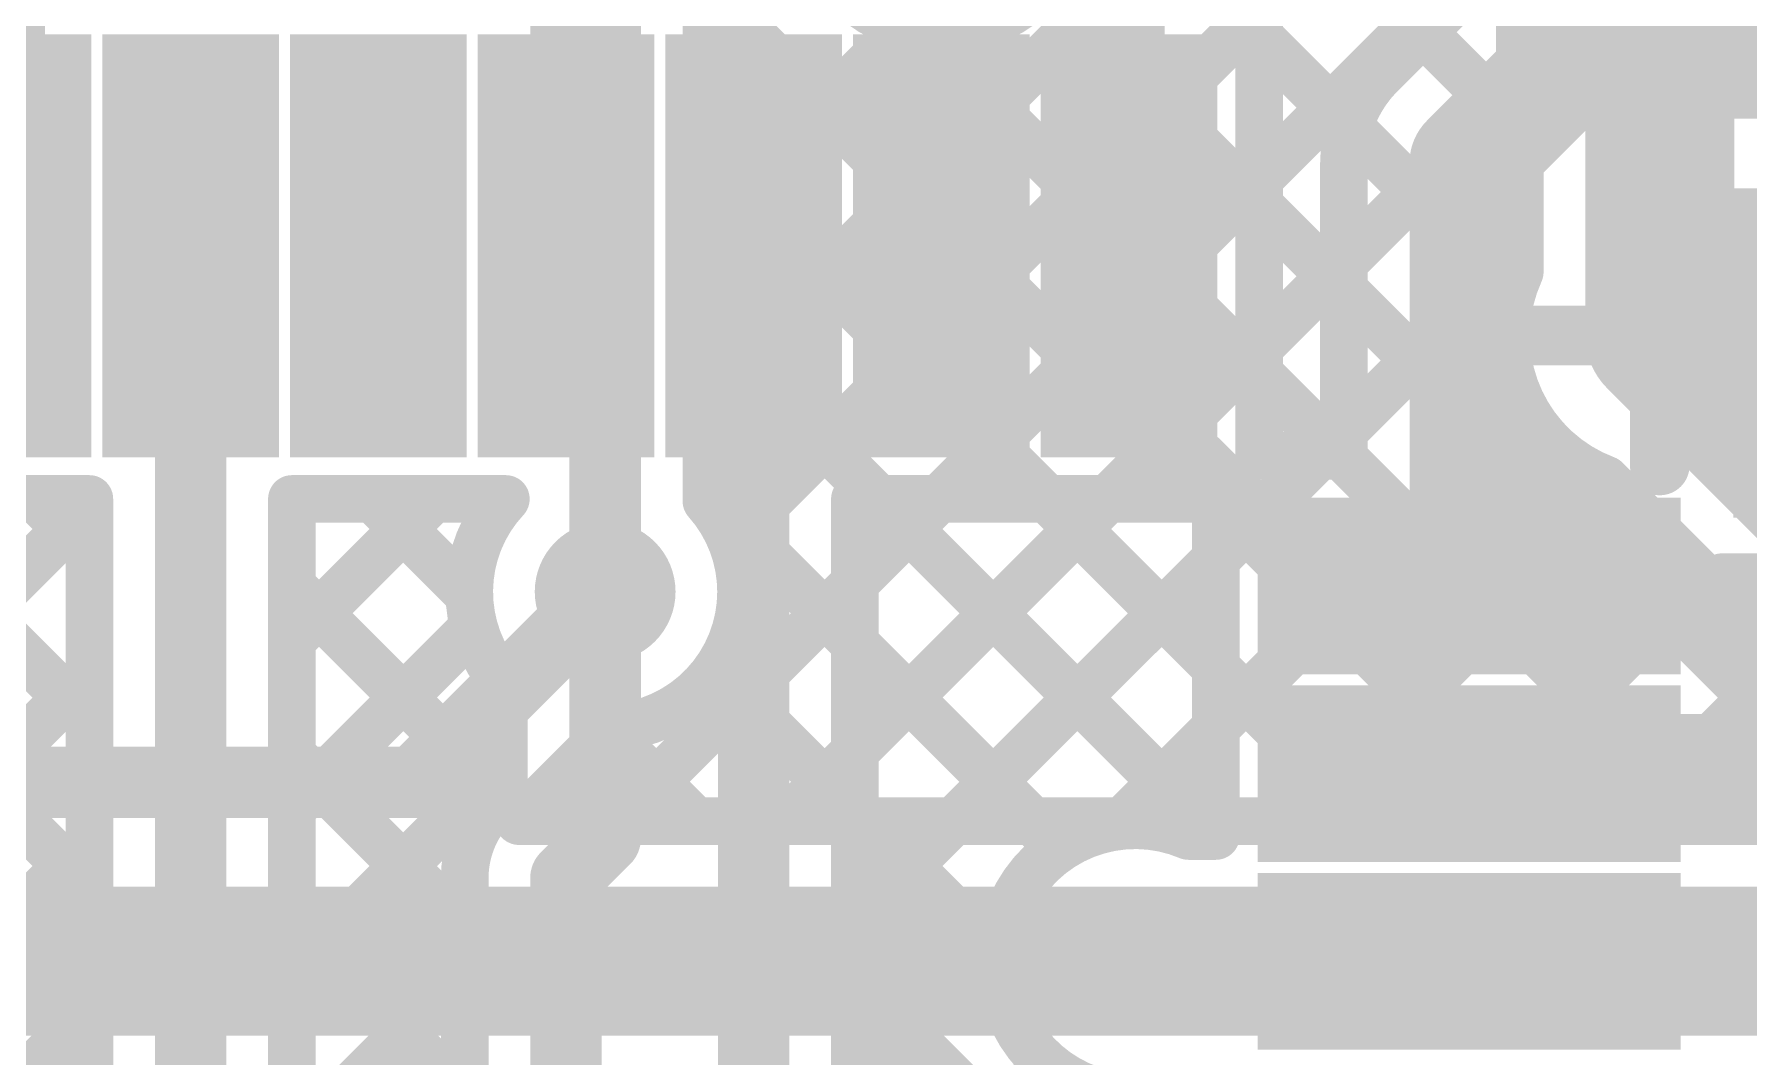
# Model space of a CAD drawing. Header units: millimetres. Extents: x 2.49 to 5.65, y 1.36 to 4.13.
# Drawn here: x 3.1342 to 3.4219, y 3.645 to 3.8166 of the extents above; entities that cross this region are included whole.
import ezdxf

# ---------------------------------------------------------------- set-up
doc = ezdxf.new("R2010")
doc.units = ezdxf.units.MM
doc.header["$MEASUREMENT"] = 0
for name, color, linetype in [('BottomLayer', 5, 'Continuous'), ('MultiLayer', 9, 'Continuous'), ('TopLayer', 1, 'Continuous'), ('TopOverlay', 2, 'Continuous'), ('TopPaste', 8, 'Continuous'), ('TopSolder', 216, 'Continuous'), ('ViaHoleLayer', 16, 'Continuous')]:
    doc.layers.add(name, color=color, linetype=linetype)

# ---------------------------------------------------------------- blocks, each defined once
blk = doc.blocks.new('Q24FA20H0051200_7')
at = {"layer": 'TopLayer'}
for points in [[(-0.05709, 0.00591), (-0.00984, 0.00591), (-0.05709, 0.04921), (-0.00984, 0.04921)], [(0.00984, 0.00591), (0.05709, 0.00591), (0.00984, 0.04921), (0.05709, 0.04921)], [(-0.05709, -0.04921), (-0.00984, -0.04921), (-0.05709, -0.00591), (-0.00984, -0.00591)], [(0.00984, -0.04921), (0.05709, -0.04921), (0.00984, -0.00591), (0.05709, -0.00591)]]:
    blk.add_solid(points, dxfattribs=at)
at = {"layer": 'TopOverlay', "const_width": 0.005}
for points in [[(-0.004, 0.042), (0.004, 0.042)], [(-0.051, 0.002), (-0.051, -0.001)], [(0.051, 0.002), (0.051, -0.001)], [(-0.004, -0.042), (0.004, -0.042)]]:
    blk.add_lwpolyline(points, dxfattribs=at)
at = {"layer": 'TopOverlay'}
for points, const_width in [([(-0.00525, 0.042, 1), (-0.00275, 0.042, 1)], 0.0025), ([(0.00275, 0.042, 1), (0.00525, 0.042, 1)], 0.0025), ([(-0.05225, 0.002, 1), (-0.04975, 0.002, 1)], 0.0025), ([(0.04975, 0.002, 1), (0.05225, 0.002, 1)], 0.0025), ([(-0.05225, -0.001, 1), (-0.04975, -0.001, 1)], 0.0025), ([(0.04975, -0.001, 1), (0.05225, -0.001, 1)], 0.0025), ([(-0.06307, -0.036, 1), (-0.06893, -0.036, 1)], 0.005), ([(-0.07018, -0.036, 1), (-0.06768, -0.036, 1)], 0.0025), ([(-0.06432, -0.036, 1), (-0.06182, -0.036, 1)], 0.0025), ([(-0.00525, -0.042, 1), (-0.00275, -0.042, 1)], 0.0025), ([(0.00275, -0.042, 1), (0.00525, -0.042, 1)], 0.0025)]:
    blk.add_lwpolyline(points, format="xyb", close=True, dxfattribs=dict(at, const_width=const_width))
at = {"layer": 'TopPaste'}
for points in [[(-0.05709, 0.00591), (-0.00984, 0.00591), (-0.05709, 0.04921), (-0.00984, 0.04921)], [(0.00984, 0.00591), (0.05709, 0.00591), (0.00984, 0.04921), (0.05709, 0.04921)], [(-0.05709, -0.04921), (-0.00984, -0.04921), (-0.05709, -0.00591), (-0.00984, -0.00591)], [(0.00984, -0.04921), (0.05709, -0.04921), (0.00984, -0.00591), (0.05709, -0.00591)]]:
    blk.add_solid(points, dxfattribs=at)
at = {"layer": 'TopSolder'}
for points in [[(-0.06109, 0.00191), (-0.00584, 0.00191), (-0.06109, 0.05321), (-0.00584, 0.05321)], [(0.00584, 0.00191), (0.06109, 0.00191), (0.00584, 0.05321), (0.06109, 0.05321)], [(-0.06109, -0.05321), (-0.00584, -0.05321), (-0.06109, -0.00191), (-0.00584, -0.00191)], [(0.00584, -0.05321), (0.06109, -0.05321), (0.00584, -0.00191), (0.06109, -0.00191)]]:
    blk.add_solid(points, dxfattribs=at)
blk = doc.blocks.new('32_TQFP__7X7__14')
at = {"layer": 'TopLayer'}
for points in [[(-0.19882, -0.05807), (-0.13583, -0.05807), (-0.19882, -0.03642), (-0.13583, -0.03642)], [(-0.19882, -0.08957), (-0.13583, -0.08957), (-0.19882, -0.06791), (-0.13583, -0.06791)], [(-0.19882, -0.12106), (-0.13583, -0.12106), (-0.19882, -0.09941), (-0.13583, -0.09941)], [(-0.12106, -0.19882), (-0.09941, -0.19882), (-0.12106, -0.13583), (-0.09941, -0.13583)], [(-0.08957, -0.19882), (-0.06791, -0.19882), (-0.08957, -0.13583), (-0.06791, -0.13583)], [(-0.05807, -0.19882), (-0.03642, -0.19882), (-0.05807, -0.13583), (-0.03642, -0.13583)], [(-0.02657, -0.19882), (-0.00492, -0.19882), (-0.02657, -0.13583), (-0.00492, -0.13583)], [(0.00492, -0.19882), (0.02657, -0.19882), (0.00492, -0.13583), (0.02657, -0.13583)], [(0.03642, -0.19882), (0.05807, -0.19882), (0.03642, -0.13583), (0.05807, -0.13583)], [(0.06791, -0.19882), (0.08957, -0.19882), (0.06791, -0.13583), (0.08957, -0.13583)]]:
    blk.add_solid(points, dxfattribs=at)
at = {"layer": 'TopOverlay', "const_width": 0.005}
blk.add_lwpolyline([(-0.12348, -0.13334), (-0.13295, -0.12387)], dxfattribs=at)
at = {"layer": 'TopOverlay', "const_width": 0.0025}
for points in [[(-0.1342, -0.12387, 1), (-0.1317, -0.12387, 1)], [(-0.12473, -0.13334, 1), (-0.12223, -0.13334, 1)]]:
    blk.add_lwpolyline(points, format="xyb", close=True, dxfattribs=at)
at = {"layer": 'TopPaste'}
for points in [[(-0.19882, -0.05807), (-0.13583, -0.05807), (-0.19882, -0.03642), (-0.13583, -0.03642)], [(-0.19882, -0.08957), (-0.13583, -0.08957), (-0.19882, -0.06791), (-0.13583, -0.06791)], [(-0.19882, -0.12106), (-0.13583, -0.12106), (-0.19882, -0.09941), (-0.13583, -0.09941)], [(-0.12106, -0.19882), (-0.09941, -0.19882), (-0.12106, -0.13583), (-0.09941, -0.13583)], [(-0.08957, -0.19882), (-0.06791, -0.19882), (-0.08957, -0.13583), (-0.06791, -0.13583)], [(-0.05807, -0.19882), (-0.03642, -0.19882), (-0.05807, -0.13583), (-0.03642, -0.13583)], [(-0.02657, -0.19882), (-0.00492, -0.19882), (-0.02657, -0.13583), (-0.00492, -0.13583)], [(0.00492, -0.19882), (0.02657, -0.19882), (0.00492, -0.13583), (0.02657, -0.13583)], [(0.03642, -0.19882), (0.05807, -0.19882), (0.03642, -0.13583), (0.05807, -0.13583)], [(0.06791, -0.19882), (0.08957, -0.19882), (0.06791, -0.13583), (0.08957, -0.13583)]]:
    blk.add_solid(points, dxfattribs=at)
at = {"layer": 'TopSolder'}
for points in [[(-0.20282, -0.06207), (-0.13183, -0.06207), (-0.20282, -0.03242), (-0.13183, -0.03242)], [(-0.20282, -0.09357), (-0.13183, -0.09357), (-0.20282, -0.06391), (-0.13183, -0.06391)], [(-0.20282, -0.12506), (-0.13183, -0.12506), (-0.20282, -0.09541), (-0.13183, -0.09541)], [(-0.12506, -0.20282), (-0.09541, -0.20282), (-0.12506, -0.13183), (-0.09541, -0.13183)], [(-0.09357, -0.20282), (-0.06391, -0.20282), (-0.09357, -0.13183), (-0.06391, -0.13183)], [(-0.06207, -0.20282), (-0.03242, -0.20282), (-0.06207, -0.13183), (-0.03242, -0.13183)], [(-0.03057, -0.20282), (-0.00092, -0.20282), (-0.03057, -0.13183), (-0.00092, -0.13183)], [(0.00092, -0.20282), (0.03057, -0.20282), (0.00092, -0.13183), (0.03057, -0.13183)], [(0.03242, -0.20282), (0.06207, -0.20282), (0.03242, -0.13183), (0.06207, -0.13183)], [(0.06391, -0.20282), (0.09357, -0.20282), (0.06391, -0.13183), (0.09357, -0.13183)]]:
    blk.add_solid(points, dxfattribs=at)

msp = doc.modelspace()

# ---------------------------------------------------------------- linework, layer by layer
at = {"layer": 'BottomLayer'}
for points, const_width in [([(3.23, 3.723), (3.23, 4.06)], 0.012), ([(3.247, 3.75612), (3.54888, 4.058)], 0.008), ([(3.247, 3.73821), (3.247, 4.02321)], 0.008), ([(3.407, 3.766), (3.407, 3.865)], 0.025), ([(3.25102, 3.73186), (3.3835, 3.86433)], 0.008), ([(3.3835, 3.77668), (3.3835, 3.865)], 0.008), ([(3.32736, 3.85684), (3.3835, 3.8007)], 0.008), ([(3.31322, 3.8427), (3.38233, 3.77359)], 0.008), ([(3.23195, 3.6845), (3.3835, 3.83605)], 0.008), ([(3.247, 3.81269), (3.2654, 3.83108)], 0.008), ([(3.247, 3.82407), (3.38657, 3.6845)], 0.008), ([(3.30318, 3.82446), (3.44314, 3.6845)], 0.008), ([(3.247, 3.7844), (3.2805, 3.81791)], 0.008), ([(3.28174, 3.81761), (3.41485, 3.6845)], 0.008), ([(3.26023, 3.6845), (3.3835, 3.80777)], 0.008), ([(3.247, 3.79578), (3.35828, 3.6845)], 0.008), ([(3.28852, 3.6845), (3.3835, 3.77948)], 0.008), ([(3.407, 3.766), (3.469, 3.704)], 0.025), ([(3.247, 3.7675), (3.33, 3.6845)], 0.008), ([(3.38519, 3.766), (3.407, 3.766)], 0.01), ([(3.407, 3.766), (3.42881, 3.766)], 0.01), ([(3.407, 3.74419), (3.407, 3.766)], 0.01), ([(3.3168, 3.6845), (3.38493, 3.75262)], 0.008), ([(3.34509, 3.6845), (3.40018, 3.73959)], 0.008), ([(3.39793, 3.74183), (3.45237, 3.6874)], 0.008), ([(3.247, 3.73922), (3.30172, 3.6845)], 0.008), ([(3.37337, 3.6845), (3.41432, 3.72545)], 0.008), ([(3.198, 3.691), (3.23, 3.723)], 0.012), ([(3.40166, 3.6845), (3.42846, 3.7113)], 0.008), ([(3.24841, 3.70953), (3.27343, 3.6845)], 0.008), ([(3.21554, 3.6845), (3.23127, 3.70022)], 0.008), ([(3.23035, 3.6993), (3.24515, 3.6845)], 0.008), ([(2.742, 3.691), (3.198, 3.691)], 0.012), ([(3.21554, 3.6845), (3.319, 3.6845)], 0.008), ([(3.319, 3.6845), (3.45589, 3.6845)], 0.008), ([(2.852, 3.661), (3.319, 3.661)], 0.025), ([(3.319, 3.661), (3.657, 3.661)], 0.025)]:
    msp.add_lwpolyline(points, dxfattribs=dict(at, const_width=const_width))
at = {"layer": 'BottomLayer', "const_width": 0.008}
for points in [[(3.30919, 3.83867, -2.236529), (3.28515, 3.86271)], [(3.39793, 3.74183, -0.43409), (3.3835, 3.77668)], [(3.247, 3.73821, -0.184522), (3.25281, 3.723)], [(3.25281, 3.723, -0.398045), (3.23127, 3.70022)]]:
    msp.add_lwpolyline(points, format="xyb", dxfattribs=at)
at = {"layer": 'BottomLayer'}
for points, const_width in [([(3.2785, 3.81791, 1), (3.2825, 3.81791, 1)], 0.004), ([(3.27974, 3.81761, 1), (3.28374, 3.81761, 1)], 0.004), ([(3.245, 3.81269, 1), (3.249, 3.81269, 1)], 0.004), ([(3.3815, 3.80777, 1), (3.3855, 3.80777, 1)], 0.004), ([(3.3815, 3.8007, 1), (3.3855, 3.8007, 1)], 0.004), ([(3.245, 3.79578, 1), (3.249, 3.79578, 1)], 0.004), ([(3.245, 3.7844, 1), (3.249, 3.7844, 1)], 0.004), ([(3.3815, 3.77948, 1), (3.3855, 3.77948, 1)], 0.004), ([(3.3815, 3.77668, 1), (3.3855, 3.77668, 1)], 0.004), ([(3.3815, 3.77668, 1), (3.3855, 3.77668, 1)], 0.004), ([(3.40075, 3.766, 1), (3.41325, 3.766, 1)], 0.0125), ([(3.40075, 3.766, 1), (3.41325, 3.766, 1)], 0.0125), ([(3.38033, 3.77359, 1), (3.38433, 3.77359, 1)], 0.004), ([(3.40109, 3.766, 1), (3.41291, 3.766, 1)], 0.01181), ([(3.245, 3.7675, 1), (3.249, 3.7675, 1)], 0.004), ([(3.38269, 3.766, 1), (3.38769, 3.766, 1)], 0.005), ([(3.4045, 3.766, 1), (3.4095, 3.766, 1)], 0.005), ([(3.4045, 3.766, 1), (3.4095, 3.766, 1)], 0.005), ([(3.4045, 3.766, 1), (3.4095, 3.766, 1)], 0.005), ([(3.245, 3.75612, 1), (3.249, 3.75612, 1)], 0.004), ([(3.38293, 3.75262, 1), (3.38693, 3.75262, 1)], 0.004), ([(3.4045, 3.74419, 1), (3.4095, 3.74419, 1)], 0.005), ([(3.39593, 3.74183, 1), (3.39993, 3.74183, 1)], 0.004), ([(3.39593, 3.74183, 1), (3.39993, 3.74183, 1)], 0.004), ([(3.39818, 3.73959, 1), (3.40218, 3.73959, 1)], 0.004), ([(3.245, 3.73922, 1), (3.249, 3.73922, 1)], 0.004), ([(3.245, 3.73821, 1), (3.249, 3.73821, 1)], 0.004), ([(3.245, 3.73821, 1), (3.249, 3.73821, 1)], 0.004), ([(3.24902, 3.73186, 1), (3.25302, 3.73186, 1)], 0.004), ([(3.22409, 3.723, 1), (3.23591, 3.723, 1)], 0.01181), ([(3.41232, 3.72545, 1), (3.41632, 3.72545, 1)], 0.004), ([(3.227, 3.723, 1), (3.233, 3.723, 1)], 0.006), ([(3.227, 3.723, 1), (3.233, 3.723, 1)], 0.006), ([(3.25081, 3.723, 1), (3.25481, 3.723, 1)], 0.004), ([(3.25081, 3.723, 1), (3.25481, 3.723, 1)], 0.004), ([(3.24641, 3.70953, 1), (3.25041, 3.70953, 1)], 0.004), ([(3.22835, 3.6993, 1), (3.23235, 3.6993, 1)], 0.004), ([(3.22927, 3.70022, 1), (3.23327, 3.70022, 1)], 0.004), ([(3.22927, 3.70022, 1), (3.23327, 3.70022, 1)], 0.004), ([(3.195, 3.691, 1), (3.201, 3.691, 1)], 0.006), ([(3.195, 3.691, 1), (3.201, 3.691, 1)], 0.006), ([(3.21354, 3.6845, 1), (3.21754, 3.6845, 1)], 0.004), ([(3.21354, 3.6845, 1), (3.21754, 3.6845, 1)], 0.004), ([(3.22995, 3.6845, 1), (3.23395, 3.6845, 1)], 0.004), ([(3.24315, 3.6845, 1), (3.24715, 3.6845, 1)], 0.004), ([(3.25823, 3.6845, 1), (3.26223, 3.6845, 1)], 0.004), ([(3.27143, 3.6845, 1), (3.27543, 3.6845, 1)], 0.004), ([(3.28652, 3.6845, 1), (3.29052, 3.6845, 1)], 0.004), ([(3.29972, 3.6845, 1), (3.30372, 3.6845, 1)], 0.004), ([(3.3148, 3.6845, 1), (3.3188, 3.6845, 1)], 0.004), ([(3.317, 3.6845, 1), (3.321, 3.6845, 1)], 0.004), ([(3.317, 3.6845, 1), (3.321, 3.6845, 1)], 0.004), ([(3.328, 3.6845, 1), (3.332, 3.6845, 1)], 0.004), ([(3.34309, 3.6845, 1), (3.34709, 3.6845, 1)], 0.004), ([(3.35628, 3.6845, 1), (3.36028, 3.6845, 1)], 0.004), ([(3.37137, 3.6845, 1), (3.37537, 3.6845, 1)], 0.004), ([(3.38457, 3.6845, 1), (3.38857, 3.6845, 1)], 0.004), ([(3.39966, 3.6845, 1), (3.40366, 3.6845, 1)], 0.004), ([(3.41285, 3.6845, 1), (3.41685, 3.6845, 1)], 0.004), ([(3.31275, 3.661, 1), (3.32525, 3.661, 1)], 0.0125), ([(3.31275, 3.661, 1), (3.32525, 3.661, 1)], 0.0125), ([(3.31309, 3.661, 1), (3.32491, 3.661, 1)], 0.01181)]:
    msp.add_lwpolyline(points, format="xyb", close=True, dxfattribs=dict(at, const_width=const_width))
at = {"layer": 'MultiLayer', "const_width": 0.01181}
for points in [[(3.40109, 3.766, 1), (3.41291, 3.766, 1)], [(3.22409, 3.723, 1), (3.23591, 3.723, 1)], [(3.31309, 3.661, 1), (3.32491, 3.661, 1)]]:
    msp.add_lwpolyline(points, format="xyb", close=True, dxfattribs=at)
at = {"layer": 'TopLayer'}
for points, const_width in [([(3.33974, 3.79229), (3.40745, 3.86)], 0.008), ([(3.31791, 3.78106), (3.31791, 3.85509)], 0.012), ([(3.33491, 3.84929), (3.36725, 3.81695)], 0.008), ([(3.36019, 3.80988), (3.39512, 3.84481)], 0.008), ([(3.13, 3.78213), (3.13, 3.841)], 0.012), ([(3.28642, 3.78106), (3.28642, 3.83994)], 0.012), ([(3.22343, 3.78106), (3.22343, 3.83257)], 0.012), ([(3.375, 3.795), (3.41, 3.83)], 0.02), ([(3.33974, 3.7458), (3.33974, 3.82356)], 0.008), ([(3.33974, 3.81618), (3.35489, 3.80103)], 0.008), ([(3.375, 3.72398), (3.375, 3.795)], 0.02), ([(3.41235, 3.79538), (3.41235, 3.80069)], 0.008), ([(3.40074, 3.79104), (3.40935, 3.79965)], 0.008), ([(3.40935, 3.7917), (3.40935, 3.79965)], 0.008), ([(3.354, 3.7458), (3.354, 3.795)], 0.008), ([(3.407, 3.766), (3.407, 3.78781)], 0.01), ([(3.33974, 3.7879), (3.354, 3.77364)], 0.008), ([(3.12894, 3.78106), (3.13, 3.78213)], 0.01), ([(3.16043, 3.535), (3.16043, 3.78106)], 0.012), ([(3.25492, 3.535), (3.25492, 3.78106)], 0.012), ([(3.33974, 3.76401), (3.354, 3.77827)], 0.008), ([(3.407, 3.766), (3.44207, 3.766)], 0.025), ([(3.33974, 3.75961), (3.35355, 3.7458)], 0.008), ([(3.34982, 3.7458), (3.354, 3.74998)], 0.008), ([(3.33974, 3.7458), (3.354, 3.7458)], 0.008), ([(3.08285, 3.67682), (3.14343, 3.7374)], 0.008), ([(3.10623, 3.73857), (3.14343, 3.70136)], 0.008), ([(3.11927, 3.73857), (3.13861, 3.73857)], 0.008), ([(3.13451, 3.73857), (3.14343, 3.72965)], 0.008), ([(3.13861, 3.73857), (3.14343, 3.73857)], 0.008), ([(3.13861, 3.73857), (3.14343, 3.73857)], 0.008), ([(3.14343, 3.55021), (3.14343, 3.73857)], 0.008), ([(3.17743, 3.73857), (3.18226, 3.73857)], 0.008), ([(3.17743, 3.55021), (3.17743, 3.73857)], 0.008), ([(3.17743, 3.73857), (3.18226, 3.73857)], 0.008), ([(3.17743, 3.71484), (3.20116, 3.73857)], 0.008), ([(3.18226, 3.73857), (3.2016, 3.73857)], 0.008), ([(3.19108, 3.73857), (3.2072, 3.72245)], 0.008), ([(3.2016, 3.73857), (3.21333, 3.73857)], 0.008), ([(3.2016, 3.73857), (3.21333, 3.73857)], 0.008), ([(3.27192, 3.73857), (3.27675, 3.73857)], 0.008), ([(3.27192, 3.69619), (3.3143, 3.73857)], 0.008), ([(3.27192, 3.55295), (3.27192, 3.73857)], 0.008), ([(3.27192, 3.73857), (3.27675, 3.73857)], 0.008), ([(3.27192, 3.72447), (3.28602, 3.73857)], 0.008), ([(3.27594, 3.73857), (3.3325, 3.682)], 0.008), ([(3.27675, 3.73857), (3.29609, 3.73857)], 0.008), ([(3.29609, 3.73857), (3.30824, 3.73857)], 0.008), ([(3.29609, 3.73857), (3.30824, 3.73857)], 0.008), ([(3.30422, 3.73857), (3.3325, 3.71028)], 0.008), ([(3.30824, 3.73857), (3.3325, 3.73857)], 0.008), ([(3.3325, 3.71431), (3.3325, 3.73857)], 0.008), ([(3.084, 3.73251), (3.14343, 3.67308)], 0.008), ([(3.27192, 3.6679), (3.3325, 3.72849)], 0.008), ([(3.4175, 3.72545), (3.47175, 3.72545)], 0.008), ([(3.4175, 3.71431), (3.4175, 3.72545)], 0.008), ([(3.17743, 3.72393), (3.21287, 3.68849)], 0.008), ([(3.23, 3.68157), (3.23, 3.723)], 0.012), ([(3.17743, 3.68655), (3.20797, 3.71709)], 0.008), ([(3.27192, 3.7143), (3.30628, 3.67994)], 0.008), ([(3.3325, 3.70215), (3.3325, 3.71431)], 0.008), ([(3.3325, 3.70215), (3.3325, 3.71431)], 0.008), ([(3.4175, 3.71348), (3.45978, 3.71348)], 0.008), ([(3.08285, 3.64854), (3.14343, 3.70912)], 0.008), ([(3.08285, 3.70538), (3.14343, 3.64479)], 0.008), ([(3.213, 3.68862), (3.213, 3.70779)], 0.008), ([(3.3325, 3.68281), (3.3325, 3.70215)], 0.008), ([(3.3159, 3.6836), (3.3325, 3.7002)], 0.008), ([(3.375, 3.69248), (3.46848, 3.69248)], 0.02), ([(3.17743, 3.69565), (3.20643, 3.66666)], 0.008), ([(3.17743, 3.65827), (3.213, 3.69383)], 0.008), ([(3.27192, 3.68601), (3.2962, 3.66173)], 0.008), ([(3.22343, 3.675), (3.23, 3.68157)], 0.012), ([(3.32791, 3.682), (3.3325, 3.682)], 0.008), ([(3.08542, 3.62282), (3.14343, 3.68084)], 0.008), ([(3.22343, 3.44642), (3.22343, 3.675)], 0.012), ([(3.20643, 3.48891), (3.20643, 3.675)], 0.008), ([(3.17743, 3.66736), (3.20643, 3.63837)], 0.008), ([(3.319, 3.661), (3.37498, 3.661)], 0.02), ([(3.37498, 3.661), (3.375, 3.66098)], 0.02), ([(3.375, 3.66098), (3.43902, 3.66098)], 0.02), ([(3.27192, 3.63962), (3.2964, 3.6641)], 0.008), ([(3.17743, 3.62998), (3.20643, 3.65898)], 0.008), ([(3.27192, 3.65773), (3.30098, 3.62867)], 0.008), ([(3.11305, 3.62217), (3.14343, 3.65255)], 0.008), ([(3.27192, 3.61133), (3.30422, 3.64363)], 0.008)]:
    msp.add_lwpolyline(points, dxfattribs=dict(at, const_width=const_width))
for points, const_width in [([(3.33774, 3.81618, 1), (3.34174, 3.81618, 1)], 0.004), ([(3.36525, 3.81695, 1), (3.36925, 3.81695, 1)], 0.004), ([(3.35815, 3.80985, 1), (3.36215, 3.80985, 1)], 0.004), ([(3.35819, 3.80988, 1), (3.36219, 3.80988, 1)], 0.004), ([(3.35819, 3.80988, 1), (3.36219, 3.80988, 1)], 0.004), ([(3.35289, 3.80103, 1), (3.35689, 3.80103, 1)], 0.004), ([(3.37, 3.795, 1), (3.38, 3.795, 1)], 0.01), ([(3.37, 3.795, 1), (3.38, 3.795, 1)], 0.01), ([(3.41035, 3.80069, 1), (3.41435, 3.80069, 1)], 0.004), ([(3.40735, 3.79965, 1), (3.41135, 3.79965, 1)], 0.004), ([(3.40735, 3.79965, 1), (3.41135, 3.79965, 1)], 0.004), ([(3.352, 3.795, 1), (3.356, 3.795, 1)], 0.004), ([(3.352, 3.795, 1), (3.356, 3.795, 1)], 0.004), ([(3.352, 3.795, 1), (3.356, 3.795, 1)], 0.004), ([(3.41035, 3.79538, 1), (3.41435, 3.79538, 1)], 0.004), ([(3.33774, 3.79229, 1), (3.34174, 3.79229, 1)], 0.004), ([(3.40735, 3.7917, 1), (3.41135, 3.7917, 1)], 0.004), ([(3.40735, 3.7917, 1), (3.41135, 3.7917, 1)], 0.004), ([(3.39874, 3.79104, 1), (3.40274, 3.79104, 1)], 0.004), ([(3.39874, 3.79104, 1), (3.40274, 3.79104, 1)], 0.004), ([(3.4045, 3.78781, 1), (3.4095, 3.78781, 1)], 0.005), ([(3.33774, 3.7879, 1), (3.34174, 3.7879, 1)], 0.004), ([(3.127, 3.78213, 1), (3.133, 3.78213, 1)], 0.006), ([(3.1275, 3.78213, 1), (3.1325, 3.78213, 1)], 0.005), ([(3.15743, 3.78106, 1), (3.16343, 3.78106, 1)], 0.006), ([(3.22043, 3.78106, 1), (3.22643, 3.78106, 1)], 0.006), ([(3.25192, 3.78106, 1), (3.25792, 3.78106, 1)], 0.006), ([(3.28342, 3.78106, 1), (3.28942, 3.78106, 1)], 0.006), ([(3.31491, 3.78106, 1), (3.32091, 3.78106, 1)], 0.006), ([(3.352, 3.77827, 1), (3.356, 3.77827, 1)], 0.004), ([(3.40075, 3.766, 1), (3.41325, 3.766, 1)], 0.0125), ([(3.352, 3.77364, 1), (3.356, 3.77364, 1)], 0.004), ([(3.40109, 3.766, 1), (3.41291, 3.766, 1)], 0.01181), ([(3.4045, 3.766, 1), (3.4095, 3.766, 1)], 0.005), ([(3.33774, 3.76401, 1), (3.34174, 3.76401, 1)], 0.004), ([(3.33774, 3.75961, 1), (3.34174, 3.75961, 1)], 0.004), ([(3.352, 3.74998, 1), (3.356, 3.74998, 1)], 0.004), ([(3.33774, 3.7458, 1), (3.34174, 3.7458, 1)], 0.004), ([(3.33774, 3.7458, 1), (3.34174, 3.7458, 1)], 0.004), ([(3.34782, 3.7458, 1), (3.35182, 3.7458, 1)], 0.004), ([(3.35155, 3.7458, 1), (3.35555, 3.7458, 1)], 0.004), ([(3.352, 3.7458, 1), (3.356, 3.7458, 1)], 0.004), ([(3.352, 3.7458, 1), (3.356, 3.7458, 1)], 0.004), ([(3.13251, 3.73857, 1), (3.13651, 3.73857, 1)], 0.004), ([(3.13661, 3.73857, 1), (3.14061, 3.73857, 1)], 0.004), ([(3.13661, 3.73857, 1), (3.14061, 3.73857, 1)], 0.004), ([(3.13661, 3.73857, 1), (3.14061, 3.73857, 1)], 0.004), ([(3.14143, 3.73857, 1), (3.14543, 3.73857, 1)], 0.004), ([(3.14143, 3.73857, 1), (3.14543, 3.73857, 1)], 0.004), ([(3.14143, 3.73857, 1), (3.14543, 3.73857, 1)], 0.004), ([(3.14143, 3.7374, 1), (3.14543, 3.7374, 1)], 0.004), ([(3.17543, 3.73857, 1), (3.17943, 3.73857, 1)], 0.004), ([(3.17543, 3.73857, 1), (3.17943, 3.73857, 1)], 0.004), ([(3.17543, 3.73857, 1), (3.17943, 3.73857, 1)], 0.004), ([(3.18026, 3.73857, 1), (3.18426, 3.73857, 1)], 0.004), ([(3.18026, 3.73857, 1), (3.18426, 3.73857, 1)], 0.004), ([(3.18026, 3.73857, 1), (3.18426, 3.73857, 1)], 0.004), ([(3.18908, 3.73857, 1), (3.19308, 3.73857, 1)], 0.004), ([(3.19916, 3.73857, 1), (3.20316, 3.73857, 1)], 0.004), ([(3.1996, 3.73857, 1), (3.2036, 3.73857, 1)], 0.004), ([(3.1996, 3.73857, 1), (3.2036, 3.73857, 1)], 0.004), ([(3.1996, 3.73857, 1), (3.2036, 3.73857, 1)], 0.004), ([(3.21133, 3.73857, 1), (3.21533, 3.73857, 1)], 0.004), ([(3.21133, 3.73857, 1), (3.21533, 3.73857, 1)], 0.004), ([(3.21133, 3.73857, 1), (3.21533, 3.73857, 1)], 0.004), ([(3.26992, 3.73857, 1), (3.27392, 3.73857, 1)], 0.004), ([(3.26992, 3.73857, 1), (3.27392, 3.73857, 1)], 0.004), ([(3.26992, 3.73857, 1), (3.27392, 3.73857, 1)], 0.004), ([(3.27394, 3.73857, 1), (3.27794, 3.73857, 1)], 0.004), ([(3.27475, 3.73857, 1), (3.27875, 3.73857, 1)], 0.004), ([(3.27475, 3.73857, 1), (3.27875, 3.73857, 1)], 0.004), ([(3.27475, 3.73857, 1), (3.27875, 3.73857, 1)], 0.004), ([(3.28402, 3.73857, 1), (3.28802, 3.73857, 1)], 0.004), ([(3.29409, 3.73857, 1), (3.29809, 3.73857, 1)], 0.004), ([(3.29409, 3.73857, 1), (3.29809, 3.73857, 1)], 0.004), ([(3.29409, 3.73857, 1), (3.29809, 3.73857, 1)], 0.004), ([(3.30222, 3.73857, 1), (3.30622, 3.73857, 1)], 0.004), ([(3.30624, 3.73857, 1), (3.31024, 3.73857, 1)], 0.004), ([(3.30624, 3.73857, 1), (3.31024, 3.73857, 1)], 0.004), ([(3.30624, 3.73857, 1), (3.31024, 3.73857, 1)], 0.004), ([(3.3123, 3.73857, 1), (3.3163, 3.73857, 1)], 0.004), ([(3.3305, 3.73857, 1), (3.3345, 3.73857, 1)], 0.004), ([(3.3305, 3.73857, 1), (3.3345, 3.73857, 1)], 0.004), ([(3.14143, 3.72965, 1), (3.14543, 3.72965, 1)], 0.004), ([(3.22409, 3.723, 1), (3.23591, 3.723, 1)], 0.01181), ([(3.3305, 3.72849, 1), (3.3345, 3.72849, 1)], 0.004), ([(3.37, 3.72398, 1), (3.38, 3.72398, 1)], 0.01), ([(3.4155, 3.72545, 1), (3.4195, 3.72545, 1)], 0.004), ([(3.4155, 3.72545, 1), (3.4195, 3.72545, 1)], 0.004), ([(3.17543, 3.72393, 1), (3.17943, 3.72393, 1)], 0.004), ([(3.2052, 3.72245, 1), (3.2092, 3.72245, 1)], 0.004), ([(3.227, 3.723, 1), (3.233, 3.723, 1)], 0.006), ([(3.26992, 3.72447, 1), (3.27392, 3.72447, 1)], 0.004), ([(3.20597, 3.71709, 1), (3.20997, 3.71709, 1)], 0.004), ([(3.17543, 3.71484, 1), (3.17943, 3.71484, 1)], 0.004), ([(3.26992, 3.7143, 1), (3.27392, 3.7143, 1)], 0.004), ([(3.3305, 3.71431, 1), (3.3345, 3.71431, 1)], 0.004), ([(3.3305, 3.71431, 1), (3.3345, 3.71431, 1)], 0.004), ([(3.3305, 3.71431, 1), (3.3345, 3.71431, 1)], 0.004), ([(3.4155, 3.71431, 1), (3.4195, 3.71431, 1)], 0.004), ([(3.4155, 3.71348, 1), (3.4195, 3.71348, 1)], 0.004), ([(3.14143, 3.70912, 1), (3.14543, 3.70912, 1)], 0.004), ([(3.3305, 3.71028, 1), (3.3345, 3.71028, 1)], 0.004), ([(3.211, 3.70779, 1), (3.215, 3.70779, 1)], 0.004), ([(3.211, 3.70779, 1), (3.215, 3.70779, 1)], 0.004), ([(3.3305, 3.70215, 1), (3.3345, 3.70215, 1)], 0.004), ([(3.3305, 3.70215, 1), (3.3345, 3.70215, 1)], 0.004), ([(3.3305, 3.70215, 1), (3.3345, 3.70215, 1)], 0.004), ([(3.14143, 3.70136, 1), (3.14543, 3.70136, 1)], 0.004), ([(3.3305, 3.7002, 1), (3.3345, 3.7002, 1)], 0.004), ([(3.37, 3.69248, 1), (3.38, 3.69248, 1)], 0.01), ([(3.17543, 3.69565, 1), (3.17943, 3.69565, 1)], 0.004), ([(3.211, 3.69383, 1), (3.215, 3.69383, 1)], 0.004), ([(3.26992, 3.69619, 1), (3.27392, 3.69619, 1)], 0.004), ([(3.21087, 3.68849, 1), (3.21487, 3.68849, 1)], 0.004), ([(3.211, 3.68862, 1), (3.215, 3.68862, 1)], 0.004), ([(3.17543, 3.68655, 1), (3.17943, 3.68655, 1)], 0.004), ([(3.2094, 3.68702, 1), (3.2134, 3.68702, 1)], 0.004), ([(3.20942, 3.68704, 1), (3.21342, 3.68704, 1)], 0.004), ([(3.26992, 3.68601, 1), (3.27392, 3.68601, 1)], 0.004), ([(3.227, 3.68157, 1), (3.233, 3.68157, 1)], 0.006), ([(3.227, 3.68157, 1), (3.233, 3.68157, 1)], 0.006), ([(3.3139, 3.6836, 1), (3.3179, 3.6836, 1)], 0.004), ([(3.32591, 3.682, 1), (3.32991, 3.682, 1)], 0.004), ([(3.32591, 3.682, 1), (3.32991, 3.682, 1)], 0.004), ([(3.3305, 3.68281, 1), (3.3345, 3.68281, 1)], 0.004), ([(3.3305, 3.682, 1), (3.3345, 3.682, 1)], 0.004), ([(3.3305, 3.682, 1), (3.3345, 3.682, 1)], 0.004), ([(3.14143, 3.68084, 1), (3.14543, 3.68084, 1)], 0.004), ([(3.30428, 3.67994, 1), (3.30828, 3.67994, 1)], 0.004), ([(3.22043, 3.675, 1), (3.22643, 3.675, 1)], 0.006), ([(3.22043, 3.675, 1), (3.22643, 3.675, 1)], 0.006), ([(3.20443, 3.675, 1), (3.20843, 3.675, 1)], 0.004), ([(3.20443, 3.675, 1), (3.20843, 3.675, 1)], 0.004), ([(3.20443, 3.675, 1), (3.20843, 3.675, 1)], 0.004), ([(3.14143, 3.67308, 1), (3.14543, 3.67308, 1)], 0.004), ([(3.26992, 3.6679, 1), (3.27392, 3.6679, 1)], 0.004), ([(3.31309, 3.661, 1), (3.32491, 3.661, 1)], 0.01181), ([(3.17543, 3.66736, 1), (3.17943, 3.66736, 1)], 0.004), ([(3.20443, 3.66666, 1), (3.20843, 3.66666, 1)], 0.004), ([(3.314, 3.661, 1), (3.324, 3.661, 1)], 0.01), ([(3.36998, 3.661, 1), (3.37998, 3.661, 1)], 0.01), ([(3.36998, 3.661, 1), (3.37998, 3.661, 1)], 0.01), ([(3.37, 3.66098, 1), (3.38, 3.66098, 1)], 0.01), ([(3.37, 3.66098, 1), (3.38, 3.66098, 1)], 0.01), ([(3.2944, 3.6641, 1), (3.2984, 3.6641, 1)], 0.004), ([(3.20443, 3.65898, 1), (3.20843, 3.65898, 1)], 0.004), ([(3.2942, 3.66173, 1), (3.2982, 3.66173, 1)], 0.004), ([(3.17543, 3.65827, 1), (3.17943, 3.65827, 1)], 0.004), ([(3.26992, 3.65773, 1), (3.27392, 3.65773, 1)], 0.004), ([(3.14143, 3.65255, 1), (3.14543, 3.65255, 1)], 0.004), ([(3.14143, 3.64479, 1), (3.14543, 3.64479, 1)], 0.004), ([(3.30222, 3.64363, 1), (3.30622, 3.64363, 1)], 0.004)]:
    msp.add_lwpolyline(points, format="xyb", close=True, dxfattribs=dict(at, const_width=const_width))
at = {"layer": 'TopLayer', "const_width": 0.008}
for points in [[(3.354, 3.795, -0.199534), (3.36019, 3.80988)], [(3.354, 3.795, -0.198912), (3.36015, 3.80985)], [(3.40074, 3.79104, -0.084217), (3.40935, 3.7917)], [(3.213, 3.70779, -0.388138), (3.21333, 3.73857)], [(3.20643, 3.675, -0.199327), (3.21142, 3.68704)], [(3.20643, 3.675, -0.198912), (3.2114, 3.68702)], [(3.31169, 3.63939, -1.038258), (3.32791, 3.682)]]:
    msp.add_lwpolyline(points, format="xyb", dxfattribs=at)
at = {"layer": 'ViaHoleLayer', "const_width": 0.00591}
for points in [[(3.40405, 3.766, 1), (3.40995, 3.766, 1)], [(3.22705, 3.723, 1), (3.23295, 3.723, 1)], [(3.31605, 3.661, 1), (3.32195, 3.661, 1)]]:
    msp.add_lwpolyline(points, format="xyb", close=True, dxfattribs=at)

# ---------------------------------------------------------------- block references
for name, p, rotation in [('Q24FA20H0051200_7', (3.47256, 3.79654), 90), ('32_TQFP__7X7__14', (3.20768, 3.61374), 180)]:
    msp.add_blockref(name, p, dxfattribs=dict(rotation=rotation))

doc.saveas('drawing.dxf')
